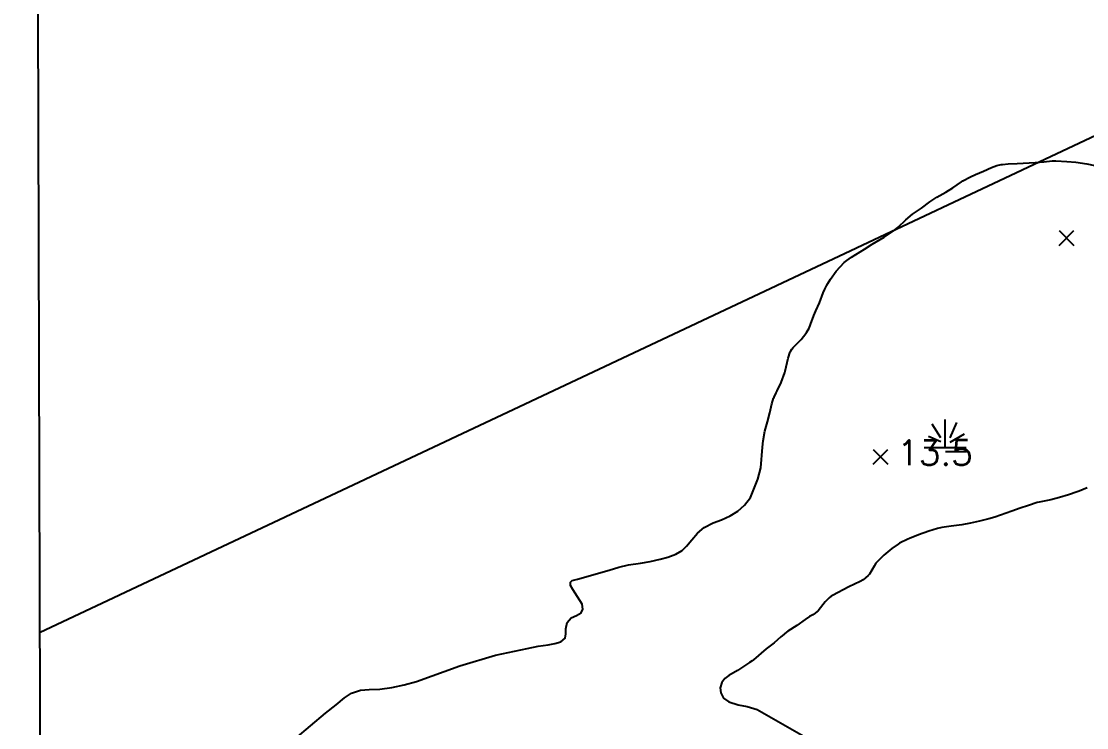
# Model space of a CAD drawing. Header units: millimetres. Extents: x 224638 to 227100, y 430787 to 433573.
# Drawn here: x 224637.6 to 225018.4, y 431235.1 to 431487.5 of the extents above; entities that cross this region are included whole.
import ezdxf

# ---------------------------------------------------------------- set-up
doc = ezdxf.new("R2010")
doc.units = ezdxf.units.MM
for name, color, linetype in [('E0022115', 7, 'Continuous'), ('E0032111', 5, 'Continuous'), ('F0027132', 7, 'Continuous'), ('F0027217', 7, 'Continuous'), ('G0022323', 5, 'Continuous'), ('H0017334', 7, 'Continuous')]:
    doc.layers.add(name, color=color, linetype=linetype)
doc.styles.add('ngsw', font='romans.shx', dxfattribs={"bigfont": 'ngsw.shx'})

# ---------------------------------------------------------------- blocks, each defined once
blk = doc.blocks.new('G0022323')
at = {"layer": 'G0022323'}
for p, q in [((-1.583, 3.4), (-4.619, 8.28)), ((0.02, -0.003), (0.02, 9.997)), ((1.779, 3.4), (4.165, 8.931)), ((-1.583, 1.991), (-6.029, 3.943)), ((1.779, 1.883), (6.875, 4.809)), ((-7.48, -0.003), (7.52, -0.003)), ((0.044, -1.479), (7.544, -1.479))]:
    blk.add_line(p, q, dxfattribs=at)
blk = doc.blocks.new('F0027217')
at = {"layer": 'F0027217'}
for p, q in [((-2.652, 2.652), (2.652, -2.652)), ((-2.652, -2.652), (2.652, 2.652))]:
    blk.add_line(p, q, dxfattribs=at)

msp = doc.modelspace()

# ---------------------------------------------------------------- linework, layer by layer
at = {"layer": 'E0022115', "flags": 128}
msp.add_lwpolyline([(226877.637, 433482.359), (226514.779, 432893.432), (226013.53, 432174.23), (225825.388, 431922.904), (225702.215, 431801.731), (225577.302, 431713.64), (225287.243, 431571.804), (224644.125, 431269.006)], dxfattribs=at)
at = {"layer": 'E0032111', "flags": 128}
for points in [[(224735.559, 431231.288), (224746.352, 431240.326), (224750.128, 431243.296), (224753.056, 431245.826), (224755.628, 431247.511), (224758.783, 431248.533), (224761.895, 431248.766), (224765.685, 431248.956), (224770.014, 431249.55), (224774.373, 431250.411), (224778.881, 431251.691), (224794.284, 431257.281), (224807.054, 431261.086), (224818.348, 431263.479), (224822.33, 431264.207), (224825.84, 431264.739), (224828.267, 431265.217), (224830.458, 431265.828), (224831.978, 431267.106), (224832.172, 431268.635), (224832.206, 431270.435), (224832.679, 431272.693), (224834.122, 431274.427), (224836.044, 431275.184), (224837.715, 431276.212), (224838.301, 431277.521), (224838.082, 431279.214), (224834.69, 431284.454), (224833.887, 431285.97), (224833.914, 431287.101), (224834.465, 431287.712), (224836.391, 431288.179), (224847.732, 431291.397), (224851.144, 431292.529), (224854.563, 431293.277), (224858.841, 431293.937), (224862.348, 431294.55), (224865.898, 431295.357), (224868.592, 431296.096), (224871.473, 431297.101), (224873.715, 431298.481), (224875.334, 431299.944), (224877.266, 431302.288), (224879.251, 431304.612), (224881.665, 431306.671), (224884.812, 431308.261), (224887.854, 431309.445), (224890.883, 431310.784), (224893.621, 431312.467), (224896.062, 431314.604), (224898.158, 431317.428), (224899.673, 431320.89), (224900.808, 431323.869), (224901.939, 431327.986), (224902.43, 431335.32), (224902.77, 431337.64), (224903.35, 431341.02), (224904.28, 431344.45), (224905.09, 431347.63), (224905.84, 431350.8), (224906.45, 431352.83), (224906.62, 431353.26), (224907.31, 431354.73), (224907.74, 431355.52), (224909.15, 431358.49), (224910.44, 431362.02), (224910.57, 431362.47), (224911.63, 431367.11), (224912.41, 431369.38), (224912.58, 431369.74), (224912.96, 431370.4), (224913.42, 431371), (224914.56, 431372.04), (224916.32, 431373.77), (224917.99, 431375.91), (224918.25, 431376.33), (224919.11, 431377.91), (224919.67, 431379.12), (224920.84, 431382.39), (224921.51, 431384.01), (224922.84, 431386.92), (224924.16, 431390.48), (224924.71, 431391.76), (224925.33, 431392.99), (224925.81, 431393.81), (224926.82, 431395.36), (224928.8, 431398.21), (224930.22, 431399.81), (224931.73, 431401.31), (224932.6, 431402.03), (224934.28, 431403.2), (224938.95, 431406.08), (224941.65, 431407.84), (224946.01, 431410.37), (224949.15, 431412.52), (224951.03, 431413.99), (224953.76, 431416.57), (224956.08, 431418.63), (224959.27, 431420.69), (224962.28, 431422.93), (224964.79, 431424.66), (224967.99, 431426.42), (224970.56, 431427.98), (224973.57, 431430.15), (224974.08, 431430.46), (224976.79, 431431.9), (224978.62, 431432.75), (224981.5, 431433.96), (224984.32, 431435.24), (224986.18, 431435.95), (224987.75, 431436.31), (224988.26, 431436.37), (224990.23, 431436.51), (224993.47, 431436.62), (224999.88, 431437.01), (225002.99, 431437.26), (225006.03, 431437.62), (225006.86, 431437.67), (225007.33, 431437.67), (225011.29, 431437.4), (225014.47, 431437.13), (225018.35, 431436.52), (225024.69, 431435.31)], [(225018.57, 431320.8), (225015.63, 431319.59), (225014.9, 431319.38), (225011.88, 431318.38), (225008.69, 431317.37), (225005.54, 431316.57), (225001.38, 431315.75), (225000.68, 431315.55), (224997.5, 431314.57), (224994.55, 431313.5), (224991.59, 431312.51), (224985.56, 431310.4), (224983.39, 431309.77), (224980.04, 431308.9), (224976.8, 431308.18), (224973.68, 431307.57), (224969.89, 431307.15), (224966.56, 431306.61), (224965.01, 431306.26), (224961.88, 431305.39), (224958.26, 431304.05), (224955.03, 431302.78), (224954.4, 431302.49), (224951.46, 431301), (224950.95, 431300.69), (224948.74, 431299.19), (224945.8, 431296.75), (224945.33, 431296.31), (224943.03, 431293.91), (224942.43, 431292.86), (224940.67, 431289.97), (224940.27, 431289.51), (224939.34, 431288.67), (224938.43, 431288), (224937.39, 431287.38), (224933.31, 431285.47), (224927.53, 431282.39), (224927.06, 431282.09), (224926.31, 431281.52), (224925.91, 431281.16), (224924.91, 431280.15), (224922.35, 431276.92), (224922.01, 431276.59), (224921.33, 431276.02), (224920.47, 431275.45), (224919.31, 431274.81), (224917.76, 431273.84), (224914.72, 431271.66), (224911.53, 431269.62), (224911.02, 431269.24), (224909.53, 431268), (224909.06, 431267.54), (224906.69, 431265.49), (224906.15, 431265.11), (224903.75, 431263.28), (224899.28, 431259.44), (224898.74, 431259.03), (224897.79, 431258.38), (224893.516, 431255.622), (224890.457, 431253.811), (224889.005, 431252.658), (224887.998, 431251.242), (224887.409, 431249.321), (224887.644, 431247.553), (224888.554, 431245.669), (224890.462, 431244.342), (224893.75, 431243.339), (224896.965, 431242.66), (224900.519, 431241.615), (224917.24, 431232.1)]]:
    msp.add_lwpolyline(points, dxfattribs=at)
at = {"layer": 'H0017334', "flags": 128}
msp.add_lwpolyline([(226877.37, 433568.33), (224637.58, 433561.64), (224645.5, 430787.43), (226886, 430794.12)], close=True, dxfattribs=at)

# ---------------------------------------------------------------- block references
at = {"layer": 'F0027217'}
for p in [(225011.111, 431410.069, 14.169), (224944.637, 431331.874, 13.464)]:
    msp.add_blockref('F0027217', p, dxfattribs=at)
at = {"layer": 'G0022323'}
msp.add_blockref('G0022323', (224967.798, 431335.273), dxfattribs=at)

# ---------------------------------------------------------------- texts
at = {"layer": 'F0027132', "style": 'ngsw'}
msp.add_text('13.5', height=9, dxfattribs=at).set_placement((224950.637, 431328.874))

doc.saveas('drawing.dxf')
